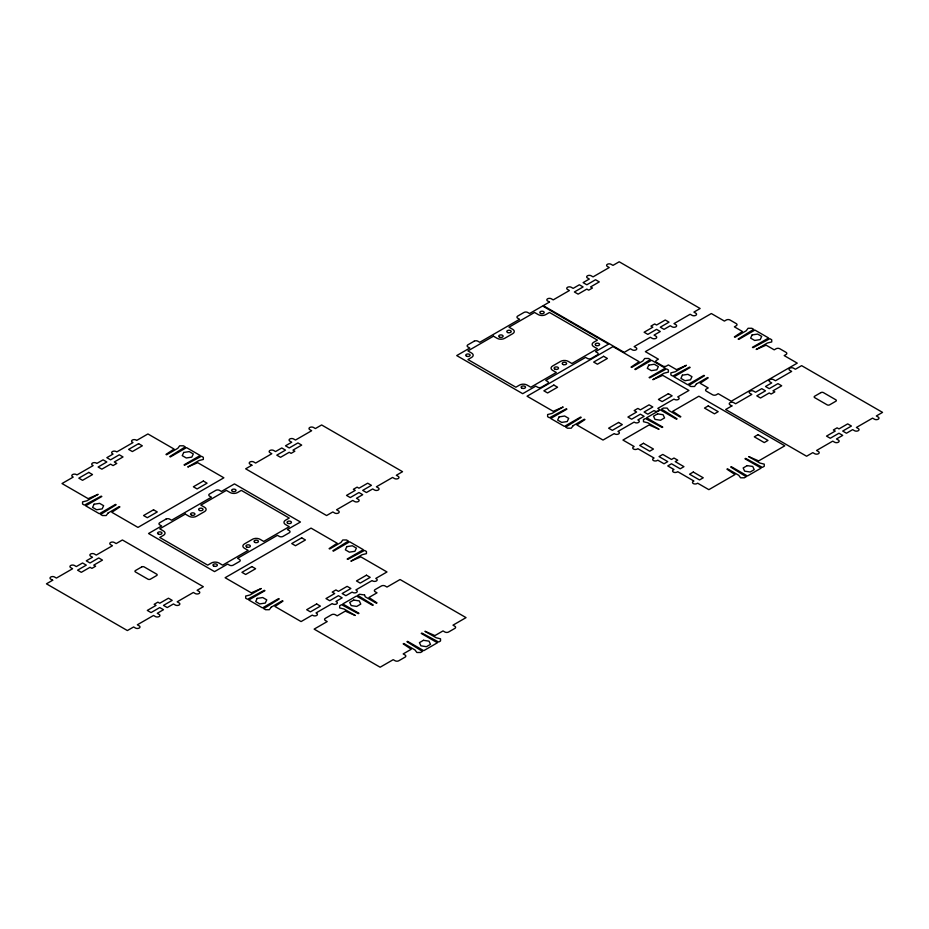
<?xml version="1.0" encoding="UTF-8"?>
<svg xmlns="http://www.w3.org/2000/svg" width="929" height="929" viewBox="0 0 929 929"><rect width="100%" height="100%" fill="white"/><g stroke="black" fill="none" stroke-linecap="round" stroke-linejoin="round"><path stroke-width="1.39" d="M364.574 594.978L365.202 596.766L376.408 603.235L377.023 602.886L368.929 597.486L377.023 592.818L375.153 591.738A2.636 1.521 0 0 1 375.153 589.578L381.378 585.99A2.636 1.521 0 0 1 385.117 585.99L386.987 587.07L400.062 579.522L466.044 617.622L452.98 625.171L454.838 626.251A2.636 1.521 0 0 1 454.838 628.399L448.614 631.999A2.636 1.521 0 0 1 444.886 631.999L443.017 630.919L434.923 635.587L424.959 631.279L436.166 637.747L440.532 638.827L440.532 640.975L438.662 642.055L421.847 633.079L421.232 633.427L437.42 642.775L423.717 650.683L407.529 641.335L406.914 641.695L422.474 651.403L420.605 652.483L416.866 652.483L415.008 649.963L403.801 643.495L403.174 643.855L411.268 649.243L403.174 653.923L405.044 655.003A2.636 1.521 0 0 1 405.044 657.151L398.808 660.751A2.636 1.521 0 0 1 395.08 660.751L393.211 659.671L380.135 667.219L314.141 629.119L327.217 621.571L325.347 620.491A2.636 1.521 0 0 1 325.347 618.342L331.572 614.743A2.636 1.521 0 0 1 335.311 614.743L337.181 615.822L345.274 611.143L355.238 615.462L344.032 608.994L339.677 607.914L339.677 605.754L341.547 604.674L358.35 613.663L358.977 613.303L342.789 603.955L356.481 596.046L372.668 605.394L373.295 605.034L357.723 595.338L359.593 594.258L364.574 594.978M643.483 419.571L643.483 421.731L647.838 422.811L659.044 429.279L649.081 424.959L622.941 440.056L634.147 446.524L633.52 446.884A2.636 1.521 0 0 0 633.52 449.044A2.636 1.521 0 0 0 637.259 449.044L637.875 448.684L654.062 458.032L653.447 458.392A2.636 1.521 0 0 0 653.447 460.54A2.636 1.521 0 0 0 657.175 460.54L657.802 460.18L664.026 463.78L667.765 461.62L659.044 456.592L662.783 454.432L671.493 459.472L673.989 458.032L677.729 460.18L675.232 461.62L683.953 466.66L680.214 468.808L671.493 463.78L667.765 465.94L673.989 469.528L673.362 469.888A2.636 1.521 0 0 0 673.362 472.048A2.636 1.521 0 0 0 677.102 472.048L677.729 471.688L693.917 481.036L693.289 481.396A2.636 1.521 0 0 0 693.289 483.544A2.636 1.521 0 0 0 697.029 483.544L697.644 483.185L708.85 489.664L735.002 474.568L726.908 469.168L727.523 468.82L738.729 475.288L740.599 477.796L744.338 477.796L746.208 476.716L730.635 467.02L731.262 466.66L747.45 476.008L761.141 468.1L744.953 458.752L745.581 458.392L762.384 467.38L764.253 466.3L764.253 464.14L759.899 463.06L748.693 456.592L758.656 460.912L784.808 445.804L698.887 396.207L672.735 411.303L680.829 416.691L680.214 417.051L669.008 410.583L667.138 408.075L663.399 408.075L661.529 409.143L677.102 418.851L676.475 419.211L660.287 409.863L646.596 417.771L662.783 427.119L662.156 427.479L645.353 418.491L643.483 419.571M94.073 504.215L92.586 507.408L96.639 509.742L102.167 508.895L103.642 505.701L99.6 503.367L94.073 504.215M183.721 452.458L182.235 455.651L186.288 457.985L191.815 457.126L193.302 453.944L189.249 451.599L183.721 452.458M257.182 598.392L255.707 601.574L259.748 603.92L265.276 603.06L266.762 599.867L262.71 597.533L257.182 598.392M346.831 546.635L345.356 549.817L349.397 552.163L354.924 551.303L356.411 548.11L352.358 545.776L346.831 546.635M559.13 416.877L557.644 420.071L561.697 422.405L567.224 421.545L568.699 418.352L564.658 416.018L559.13 416.877M648.779 365.12L647.292 368.302L651.345 370.648L656.873 369.788L658.347 366.595L654.306 364.261L648.779 365.12M682.385 375.177L680.911 378.37L684.952 380.704L690.479 379.856L691.966 376.663L687.913 374.329L682.385 375.177M752.118 334.928L750.632 338.11L754.685 340.455L760.212 339.596L761.687 336.403L757.646 334.068L752.118 334.928M108.078 513.017L106.208 515.537L102.469 515.537L100.611 514.457L116.171 504.749L115.544 504.389L99.357 513.737L85.665 505.829L101.853 496.492L101.226 496.132L84.423 505.109L82.553 504.041L82.553 501.881L86.908 500.801L98.114 494.333L88.15 498.641L62.011 483.544L73.217 477.076L72.59 476.716A2.636 1.521 0 0 1 72.59 474.568A2.636 1.521 0 0 1 76.329 474.568L76.956 474.928L93.144 465.58L92.517 465.22A2.636 1.521 0 0 1 92.517 463.06A2.636 1.521 0 0 1 96.256 463.06L96.871 463.42L103.096 459.832L106.835 461.98L98.114 467.02L101.853 469.168L110.574 464.14L113.059 465.58L116.799 463.42L114.302 461.98L123.023 456.952L119.284 454.792L110.574 459.832L106.835 457.672L113.059 454.072L112.444 453.712A2.636 1.521 0 0 1 112.444 451.564A2.636 1.521 0 0 1 116.171 451.564L116.799 451.924L132.986 442.576L132.359 442.216A2.636 1.521 0 0 1 132.359 440.056A2.636 1.521 0 0 1 136.099 440.056L136.714 440.416L147.92 433.948L174.071 449.044L165.977 454.432L166.593 454.792L177.799 448.324L179.669 445.804L183.408 445.804L185.277 446.884L169.717 456.592L170.332 456.952L186.52 447.604L200.211 455.512L184.035 464.86L184.65 465.22L201.465 456.232L203.335 457.312L203.335 459.46L198.969 460.54L187.763 467.008L197.726 462.7L223.877 477.796L137.968 527.405L111.817 512.297L119.911 506.909L119.284 506.549L108.078 513.017M271.198 607.194L269.329 609.714L265.589 609.714L263.72 608.634L279.292 598.926L278.665 598.566L262.477 607.914L248.786 600.006L264.974 590.658L264.347 590.298L247.532 599.286L245.674 598.206L245.674 596.058L250.029 594.978L261.235 588.51L251.271 592.818L225.12 577.722L311.041 528.113L337.181 543.221L329.098 548.609L329.714 548.969L340.92 542.501L342.789 539.981L346.529 539.981L348.387 541.061L332.826 550.769L333.453 551.129L349.641 541.781L363.332 549.689L347.144 559.037L347.771 559.386L364.574 550.409L366.444 551.489L366.444 553.638L362.089 554.718L350.883 561.186L360.847 556.877L386.987 571.974L375.781 578.442L376.408 578.802A2.636 1.521 0 0 1 376.408 580.95A2.636 1.521 0 0 1 372.668 580.95L372.041 580.59L355.865 589.938L356.481 590.298A2.636 1.521 0 0 1 356.481 592.458A2.636 1.521 0 0 1 352.753 592.458L352.126 592.098L345.902 595.686L342.162 593.538L350.883 588.498L347.144 586.35L338.423 591.378L335.938 589.938L332.199 592.098L334.695 593.538L325.974 598.566L329.714 600.726L338.423 595.686L342.162 597.846L335.938 601.446L336.565 601.806A2.636 1.521 0 0 1 336.565 603.955A2.636 1.521 0 0 1 332.826 603.955L332.199 603.595L316.011 612.943L316.638 613.303A2.636 1.521 0 0 1 316.638 615.462A2.636 1.521 0 0 1 312.899 615.462L312.283 615.103L301.077 621.571L274.926 606.474L283.02 601.086L282.404 600.726L271.198 607.194M573.135 425.679L571.265 428.199L567.538 428.199L565.668 427.119L581.229 417.411L580.613 417.051L564.426 426.399L550.723 418.491L566.911 409.143L566.284 408.783L549.48 417.771L547.611 416.691L547.611 414.543L551.965 413.463L563.171 406.995L553.219 411.303L527.068 396.207L612.977 346.61L639.129 361.706L631.035 367.094L631.662 367.454L642.868 360.986L644.726 358.466L648.465 358.466L650.335 359.546L634.774 369.254L635.39 369.614L651.577 360.266L665.28 368.174L649.092 377.522L649.708 377.882L666.523 368.894L668.392 369.974L668.392 372.123L664.026 373.203L652.82 379.671L662.783 375.362L688.935 390.459L677.729 396.927L678.344 397.287A2.636 1.521 0 0 1 678.344 399.447A2.636 1.521 0 0 1 674.617 399.447L673.989 399.087L657.802 408.423L658.429 408.783A2.636 1.521 0 0 1 658.429 410.943A2.636 1.521 0 0 1 654.69 410.943L654.062 410.583L647.838 414.183L644.111 412.023L652.82 406.995L649.081 404.835L640.371 409.863L637.875 408.423L634.147 410.583L636.632 412.023L627.923 417.051L631.65 419.211L640.371 414.183L644.111 416.331L637.875 419.931L638.502 420.291A2.636 1.521 0 0 1 638.502 422.451A2.636 1.521 0 0 1 634.762 422.451L634.147 422.091L617.959 431.428L618.586 431.788A2.636 1.521 0 0 1 618.586 433.948A2.636 1.521 0 0 1 614.847 433.948L614.22 433.588L603.014 440.056L576.874 424.959L584.968 419.571L584.341 419.211L573.135 425.679M696.402 383.991L694.532 386.499L690.793 386.499L688.935 385.419L704.496 375.722L703.868 375.362L687.681 384.711L673.989 376.802L690.177 367.454L689.55 367.094L672.747 376.082L670.877 375.002L670.877 372.843L675.232 371.763L686.438 365.294L676.475 369.614L668.381 364.934L666.511 366.014A2.636 1.521 0 0 1 662.783 366.014L656.559 362.415A2.636 1.521 0 0 1 656.559 360.266L658.417 359.186L645.353 351.638L711.335 313.537L724.411 321.086L726.281 320.006A2.636 1.521 0 0 1 730.02 320.006L736.244 323.606A2.636 1.521 0 0 1 736.244 325.754L734.374 326.834L742.468 331.514L734.374 336.902L735.002 337.262L746.208 330.794L748.077 328.274L751.805 328.274L753.674 329.354L738.114 339.062L738.741 339.422L754.917 330.074L768.62 337.982L752.432 347.33L753.059 347.678L769.862 338.702L771.732 339.782L771.732 341.93L767.377 343.01L756.171 349.478L766.123 345.17L774.217 349.838L776.087 348.758A2.636 1.521 0 0 1 779.826 348.758L786.05 352.358A2.636 1.521 0 0 1 786.05 354.506L784.181 355.586L797.256 363.134L731.262 401.235L718.187 393.687L716.317 394.767A2.636 1.521 0 0 1 712.589 394.767L706.354 391.179A2.636 1.521 0 0 1 706.354 389.019L708.223 387.939L700.141 383.271L708.235 377.871L707.608 377.511L696.402 383.991M88.778 472.408L78.826 478.156L82.553 480.316L92.517 474.568L88.778 472.408M138.584 443.656L128.62 449.404L132.359 451.564L142.323 445.804L138.584 443.656M153.529 509.789L143.565 515.537L147.305 517.697L157.268 511.949L153.529 509.789M203.335 481.036L193.371 486.784L197.111 488.944L207.062 483.185L203.335 481.036M52.674 580.23L46.45 583.83L127.378 630.559L133.613 626.959L135.471 628.039A2.636 1.521 0 0 0 139.211 628.039A2.636 1.521 0 0 0 139.211 625.879L137.341 624.799L153.529 615.462L155.398 616.542A2.636 1.521 0 0 0 159.138 616.542A2.636 1.521 0 0 0 159.138 614.383L157.268 613.303L163.492 609.703L159.753 607.554L151.044 612.583L147.305 610.423L156.026 605.394L154.156 604.314L157.884 602.155L159.753 603.235L168.474 598.206L172.202 600.366L163.492 605.394L167.232 607.554L173.456 603.955L175.326 605.034A2.636 1.521 0 0 0 179.053 605.034A2.636 1.521 0 0 0 179.053 602.875L177.184 601.806L193.371 592.458L195.241 593.538A2.636 1.521 0 0 0 198.98 593.538A2.636 1.521 0 0 0 198.98 591.378L197.111 590.298L203.335 586.71L122.407 539.981L116.171 543.57L114.313 542.49A2.636 1.521 0 0 0 110.574 542.49A2.636 1.521 0 0 0 110.574 544.649L112.444 545.729L96.256 555.077L94.386 553.998A2.636 1.521 0 0 0 90.647 553.998A2.636 1.521 0 0 0 90.647 556.157L92.517 557.226L86.292 560.826L90.032 562.986L98.741 557.946L102.48 560.106L93.759 565.134L95.629 566.214L91.901 568.374L90.032 567.294L81.311 572.322L77.583 570.174L86.292 565.134L82.553 562.986L76.329 566.574L74.471 565.494A2.636 1.521 0 0 0 70.732 565.494A2.636 1.521 0 0 0 70.732 567.654L72.601 568.734L56.414 578.082L54.544 577.002A2.636 1.521 0 0 0 50.805 577.002A2.636 1.521 0 0 0 50.805 579.162L52.674 580.23M251.887 465.22L245.662 468.82L326.602 515.537L332.826 511.949L334.695 513.029A2.636 1.521 0 0 0 338.423 513.029A2.636 1.521 0 0 0 338.423 510.869L336.553 509.789L352.741 500.441L354.611 501.521A2.636 1.521 0 0 0 358.35 501.521A2.636 1.521 0 0 0 358.35 499.361L356.481 498.292L362.705 494.692L358.966 492.533L350.256 497.572L346.517 495.412L355.238 490.384L353.368 489.304L357.108 487.144L358.966 488.224L367.687 483.196L371.426 485.344L362.705 490.384L366.444 492.533L372.668 488.944L374.538 490.024A2.636 1.521 0 0 0 378.266 490.024A2.636 1.521 0 0 0 378.266 487.864L376.396 486.784L392.584 477.436L394.453 478.516A2.636 1.521 0 0 0 398.193 478.516A2.636 1.521 0 0 0 398.193 476.356L396.323 475.288L402.547 471.688L321.62 424.959L315.395 428.559L313.526 427.479A2.636 1.521 0 0 0 309.787 427.479A2.636 1.521 0 0 0 309.787 429.639L311.656 430.719L295.468 440.056L293.599 438.976A2.636 1.521 0 0 0 289.86 438.976A2.636 1.521 0 0 0 289.86 441.136L291.729 442.216L285.505 445.815L289.244 447.964L297.954 442.936L301.693 445.096L292.983 450.124L294.841 451.204L291.114 453.364L289.244 452.284L280.523 457.312L276.796 455.152L285.505 450.124L281.777 447.964L275.541 451.564L273.683 450.484A2.636 1.521 0 0 0 269.944 450.484A2.636 1.521 0 0 0 269.944 452.644L271.814 453.724L255.626 463.06L253.756 461.98A2.636 1.521 0 0 0 250.017 461.98A2.636 1.521 0 0 0 250.017 464.14L251.887 465.22M165.977 519.137L159.753 522.725A2.636 1.521 0 0 0 159.753 524.885L161.623 525.965L148.547 533.513L214.541 571.614L227.617 564.066L229.475 565.146A2.636 1.521 0 0 0 233.214 565.146L239.438 561.546A2.636 1.521 0 0 0 239.438 559.386L237.569 558.306L277.423 535.313L279.281 536.381A2.636 1.521 0 0 0 283.02 536.381L289.244 532.793A2.636 1.521 0 0 0 289.244 530.633L287.375 529.553L300.45 522.005L234.456 483.904L221.392 491.453L219.523 490.373A2.636 1.521 0 0 0 215.783 490.373L209.559 493.973A2.636 1.521 0 0 0 209.559 496.132L211.429 497.212L171.586 520.217L169.717 519.137A2.636 1.521 0 0 0 165.977 519.137M474.15 341.21L467.926 344.81A2.636 1.521 0 0 0 467.926 346.97L469.784 348.038L456.72 355.586L522.702 393.687L535.778 386.139L537.647 387.219A2.636 1.521 0 0 0 541.386 387.219L547.611 383.631A2.636 1.521 0 0 0 547.611 381.471L545.741 380.391L585.584 357.386L587.453 358.466A2.636 1.521 0 0 0 591.192 358.466L597.417 354.866A2.636 1.521 0 0 0 597.417 352.718L595.547 351.638L608.623 344.09L542.629 305.989L529.553 313.537L527.684 312.458A2.636 1.521 0 0 0 523.956 312.458L517.732 316.057A2.636 1.521 0 0 0 517.732 318.206L519.59 319.286L479.747 342.29L477.878 341.21A2.636 1.521 0 0 0 474.15 341.21M549.48 302.041L543.256 305.629L624.183 352.358L630.408 348.758L632.277 349.838A2.636 1.521 0 0 0 636.017 349.838A2.636 1.521 0 0 0 636.017 347.678L634.147 346.61L650.335 337.262L652.204 338.342A2.636 1.521 0 0 0 655.932 338.342A2.636 1.521 0 0 0 655.932 336.182L654.062 335.102L660.287 331.514L656.559 329.354L647.838 334.382L644.111 332.234L652.82 327.194L650.95 326.114L654.69 323.966L656.559 325.034L665.269 320.006L669.008 322.166L660.287 327.194L664.026 329.354L670.25 325.754L672.12 326.834A2.636 1.521 0 0 0 675.859 326.834A2.636 1.521 0 0 0 675.859 324.685L673.989 323.606L690.177 314.257L692.047 315.337A2.636 1.521 0 0 0 695.775 315.337A2.636 1.521 0 0 0 695.775 313.178L693.917 312.098L700.141 308.509L619.202 261.781L612.977 265.369L611.108 264.3A2.636 1.521 0 0 0 607.38 264.3A2.636 1.521 0 0 0 607.38 266.449L609.238 267.529L593.05 276.877L591.192 275.797A2.636 1.521 0 0 0 587.453 275.797A2.636 1.521 0 0 0 587.453 277.957L589.323 279.037L583.098 282.625L586.826 284.785L595.547 279.745L599.286 281.905L590.565 286.945L592.435 288.013L588.696 290.173L586.826 289.093L578.117 294.133L574.377 291.973L583.098 286.945L579.359 284.785L573.135 288.373L571.265 287.293A2.636 1.521 0 0 0 567.526 287.293A2.636 1.521 0 0 0 567.526 289.453L569.396 290.533L553.208 299.881L551.35 298.801A2.636 1.521 0 0 0 547.611 298.801A2.636 1.521 0 0 0 547.611 300.961L549.48 302.041M185.277 514.097L159.753 528.833L163.492 530.993A5.284 3.054 0 0 1 163.492 535.313L159.753 537.461L207.69 565.146L211.429 562.986A5.284 3.054 0 0 1 218.896 562.986L222.635 565.146L248.159 550.409L244.42 548.249A5.284 3.054 0 0 1 244.42 543.929L252.514 539.261A5.284 3.054 0 0 1 259.981 539.261L263.72 541.421L289.244 526.685L285.505 524.525A5.284 3.054 0 0 1 285.505 520.217L289.244 518.057L241.308 490.373L237.569 492.533A5.284 3.054 0 0 1 230.102 492.533L226.362 490.373L200.838 505.121L204.577 507.269A5.284 3.054 0 0 1 204.577 511.589L196.483 516.257A5.284 3.054 0 0 1 189.017 516.257L185.277 514.097M493.45 336.182L467.926 350.918L471.653 353.078A5.284 3.054 0 0 1 471.653 357.386L467.926 359.546L515.862 387.219L519.59 385.059A5.284 3.054 0 0 1 527.068 385.059L530.796 387.219L556.32 372.483L552.592 370.323A5.284 3.054 0 0 1 552.592 366.014L560.686 361.346A5.284 3.054 0 0 1 568.153 361.346L571.892 363.494L597.417 348.758L593.677 346.61A5.284 3.054 0 0 1 593.677 342.29L597.417 340.13L549.48 312.458L545.741 314.617A5.284 3.054 0 0 1 538.274 314.617L534.535 312.458L509.011 327.194L512.75 329.354A5.284 3.054 0 0 1 512.75 333.662L504.656 338.342A5.284 3.054 0 0 1 497.178 338.342L493.45 336.182M141.696 566.934L135.471 570.534A1.765 1.022 0 0 0 135.471 571.974L147.92 579.162A1.765 1.022 0 0 0 150.417 579.162L156.641 575.562A1.765 1.022 0 0 0 156.641 574.122L144.192 566.934A1.765 1.022 0 0 0 141.696 566.934M553.835 385.059L543.871 390.819L547.611 392.967L557.574 387.219L553.835 385.059M603.641 356.306L593.677 362.066L597.417 364.214L607.38 358.466L603.641 356.306M251.887 566.574L241.935 572.334L245.662 574.482L255.626 568.734L251.887 566.574M301.693 537.821L291.741 543.57L295.468 545.729L305.432 539.981L301.693 537.821M618.586 422.451L608.623 428.199L612.35 430.348L622.314 424.599L618.586 422.451M668.381 393.687L658.429 399.447L662.156 401.595L672.12 395.847L668.381 393.687M316.638 603.955L306.675 609.714L310.414 611.863L320.377 606.114L316.638 603.955M366.444 575.202L356.481 580.95L360.22 583.11L370.183 577.362L366.444 575.202M657.569 413.858L653.517 416.204L655.003 419.385L660.531 420.245L664.572 417.911L663.097 414.717L657.569 413.858M353.752 600.053L349.71 602.387L351.185 605.58L356.713 606.428L360.766 604.094L359.279 600.9L353.752 600.053M643.483 443.296L639.744 445.444L649.708 451.204L653.447 449.044L643.483 443.296M708.235 405.915L704.496 408.063L714.459 413.823L718.187 411.663L708.235 405.915M731.889 405.915L725.665 409.503L806.593 456.232L812.829 452.632L814.687 453.712A2.636 1.521 0 0 0 818.426 453.712A2.636 1.521 0 0 0 818.426 451.552L816.556 450.484L832.744 441.136L834.614 442.216A2.636 1.521 0 0 0 838.353 442.216A2.636 1.521 0 0 0 838.353 440.056L836.483 438.976L842.708 435.387L838.968 433.228L830.259 438.256L826.52 436.107L835.241 431.068L833.371 429.988L837.099 427.839L838.968 428.919L847.689 423.879L851.417 426.039L842.708 431.068L846.447 433.228L852.671 429.628L854.529 430.708A2.636 1.521 0 0 0 858.268 430.708A2.636 1.521 0 0 0 858.268 428.559L856.399 427.479L872.586 418.131L874.456 419.211A2.636 1.521 0 0 0 878.195 419.211A2.636 1.521 0 0 0 878.195 417.051L876.326 415.971L882.55 412.383L801.622 365.654L795.387 369.243L793.529 368.174A2.636 1.521 0 0 0 789.789 368.174A2.636 1.521 0 0 0 789.789 370.323L791.659 371.403L775.471 380.751L773.602 379.671A2.636 1.521 0 0 0 769.862 379.671A2.636 1.521 0 0 0 769.862 381.831L771.732 382.911L765.508 386.499L769.247 388.659L777.956 383.631L781.695 385.779L772.974 390.819L774.844 391.887L771.116 394.047L769.247 392.967L760.526 398.007L756.798 395.847L765.508 390.819L761.768 388.659L755.544 392.247L753.674 391.179A2.636 1.521 0 0 0 749.947 391.179A2.636 1.521 0 0 0 749.947 393.327L751.816 394.407L735.629 403.755L733.759 402.675A2.636 1.521 0 0 0 730.02 402.675A2.636 1.521 0 0 0 730.02 404.835L731.889 405.915M820.911 392.607L814.687 396.207A1.765 1.022 0 0 0 814.687 397.647L827.135 404.835A1.765 1.022 0 0 0 829.632 404.835L835.856 401.235A1.765 1.022 0 0 0 835.856 399.807L823.408 392.607A1.765 1.022 0 0 0 820.911 392.607M693.289 472.048L689.55 474.208L699.514 479.956L703.253 477.796L693.289 472.048M758.029 434.667L754.302 436.827L764.265 442.576L767.993 440.416L758.029 434.667M423.485 640.302L419.432 642.647L420.918 645.829L426.446 646.689L430.487 644.354L429.012 641.161L423.485 640.302M747.218 465.626L743.165 467.961L744.652 471.154L750.179 472.002L754.22 469.668L752.745 466.474L747.218 465.626M214.065 566.237A2.206 1.266 0 0 0 217.363 565.146A2.206 1.266 0 0 0 214.065 564.042A2.206 1.266 0 0 0 214.065 566.237M158.65 534.256A2.206 1.266 0 0 0 161.96 533.153A2.206 1.266 0 0 0 158.65 532.05A2.206 1.266 0 0 0 158.65 534.256M191.513 515.154A2.206 1.266 0 0 0 194.939 514.19A2.206 1.266 0 0 0 191.792 512.959A2.206 1.266 0 0 0 191.513 515.154M247.056 547.193A2.206 1.266 0 0 0 250.354 546.089A2.206 1.266 0 0 0 247.056 544.986A2.206 1.266 0 0 0 247.056 547.193M255.15 542.513A2.206 1.266 0 0 0 258.448 541.421A2.206 1.266 0 0 0 255.15 540.318A2.206 1.266 0 0 0 255.15 542.513M199.747 510.532A2.206 1.266 0 0 0 203.045 509.429A2.206 1.266 0 0 0 199.747 508.326A2.206 1.266 0 0 0 199.747 510.532M232.738 491.476A2.206 1.266 0 0 0 236.036 490.373A2.206 1.266 0 0 0 232.738 489.281A2.206 1.266 0 0 0 232.738 491.476M288.013 523.422A2.206 1.266 0 0 0 291.439 522.458A2.206 1.266 0 0 0 288.28 521.227A2.206 1.266 0 0 0 288.013 523.422M596.313 345.553A2.206 1.266 0 0 0 599.611 344.45A2.206 1.266 0 0 0 596.313 343.347A2.206 1.266 0 0 0 596.313 345.553M540.771 313.514A2.206 1.266 0 0 0 544.197 312.55A2.206 1.266 0 0 0 541.05 311.32A2.206 1.266 0 0 0 540.771 313.514M507.908 332.605A2.206 1.266 0 0 0 511.205 331.514A2.206 1.266 0 0 0 507.908 330.41A2.206 1.266 0 0 0 507.908 332.605M563.322 364.598A2.206 1.266 0 0 0 566.62 363.494A2.206 1.266 0 0 0 563.322 362.403A2.206 1.266 0 0 0 563.322 364.598M555.228 369.277A2.206 1.266 0 0 0 558.526 368.174A2.206 1.266 0 0 0 555.228 367.071A2.206 1.266 0 0 0 555.228 369.277M499.814 337.285A2.206 1.266 0 0 0 503.123 336.182A2.206 1.266 0 0 0 499.814 335.079A2.206 1.266 0 0 0 499.814 337.285M466.822 356.33A2.206 1.266 0 0 0 470.12 355.226A2.206 1.266 0 0 0 466.822 354.135A2.206 1.266 0 0 0 466.822 356.33M522.098 388.276A2.206 1.266 0 0 0 525.524 387.312A2.206 1.266 0 0 0 522.365 386.081A2.206 1.266 0 0 0 522.098 388.276"/></g></svg>
